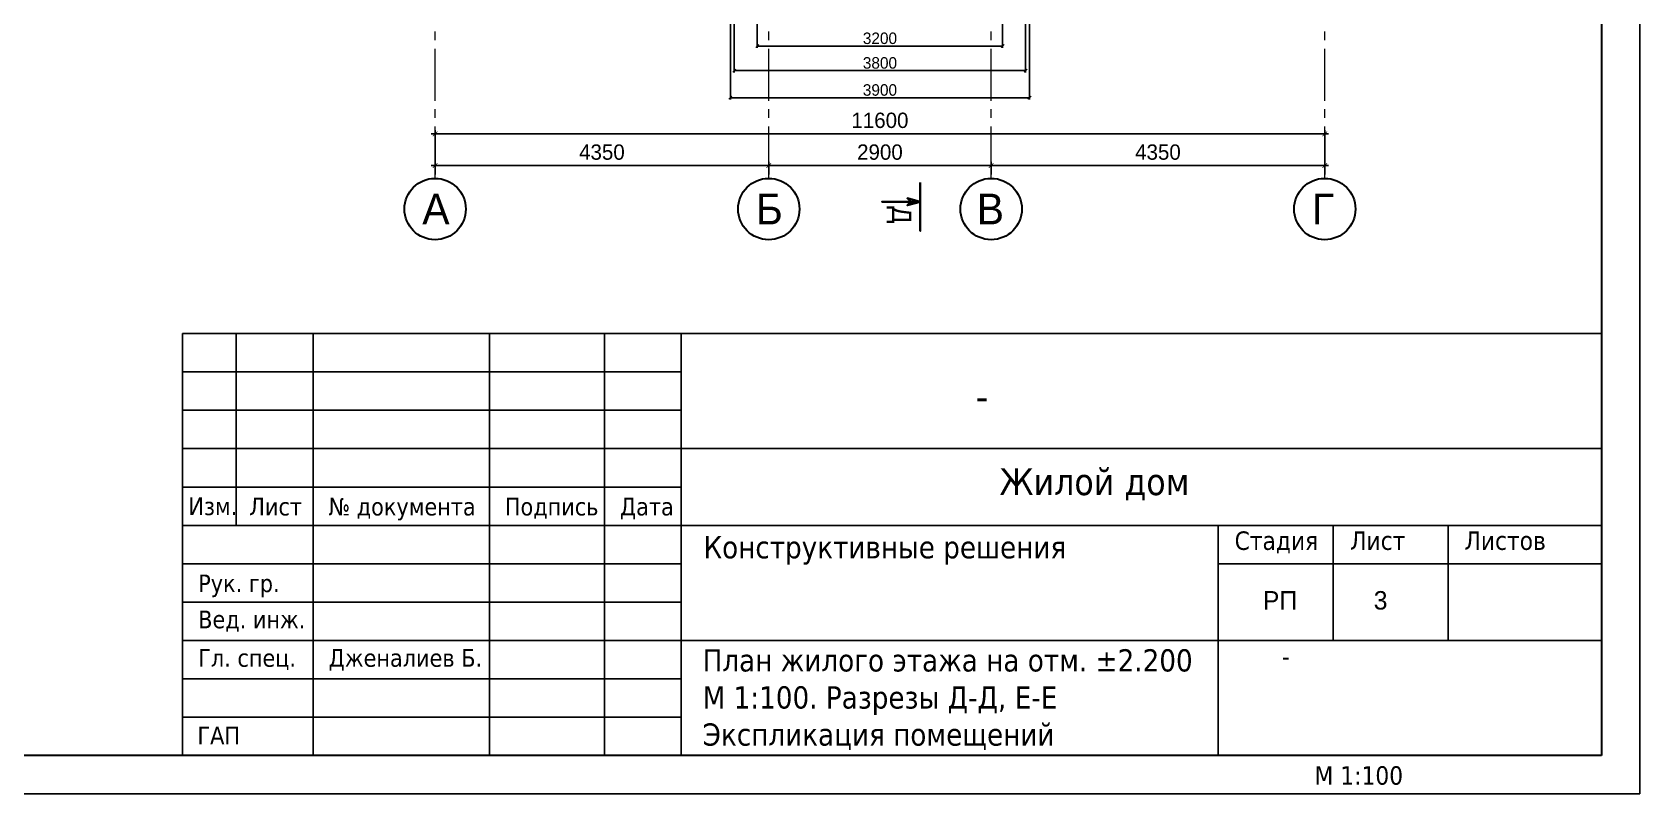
# Model space of a CAD drawing. Header units: millimetres. Extents: x -34189 to 187811, y -74450 to -44144.
# Drawn here: x 121849 to 142811, y -73844 to -63914 of the extents above; entities that cross this region are included whole.
import ezdxf
from ezdxf.enums import TextEntityAlignment as Align

# ---------------------------------------------------------------- set-up
doc = ezdxf.new("R2010")
doc.units = ezdxf.units.MM
doc.linetypes.add('CENTER2', pattern=[1.125, 0.75, -0.125, 0.125, -0.125])
doc.layers.add('ahsap', color=222, linetype='Continuous', lineweight=13)
doc.layers.add('OLCU', color=7, linetype='Continuous', lineweight=13)
for name, color, linetype in [('AKS', 252, 'CENTER2'), ('Надписи', 211, 'Continuous'), ('Штамп', 222, 'Continuous')]:
    doc.layers.add(name, color=color, linetype=linetype)
doc.styles.add('TR', font='tsimplex.shx', dxfattribs={"width": 0.7})
doc.dimstyles.new('ISO-25', dxfattribs={"dimtxt": 100, "dimasz": 2.5, "dimexe": 1.25, "dimexo": 0.625, "dimtad": 1, "dimdec": 0, "dimtxsty": 'Standard', "dimcen": 2.5, "dimadec": 0, "dimazin": 0, "dimtfac": 1, "dimtdec": 0, "dimtmove": 0, "dimatfit": 3, "dimfxl": 0, "dimarcsym": 0})
doc.dimstyles.get("Standard").update_dxf_attribs({"dimtxt": 125, "dimasz": 60, "dimexe": 50, "dimexo": 50, "dimgap": 30, "dimtad": 1, "dimdec": 0, "dimzin": 0, "dimdsep": 46, "dimtxsty": 'TR', "dimblk": 'ARCHTICK', "dimcen": 90, "dimdle": 50, "dimclrt": 256, "dimadec": 0, "dimazin": 0, "dimtfac": 1, "dimtdec": 0, "dimtofl": 0, "dimtmove": 1, "dimatfit": 3, "dimldrblk": 'ARCHTICK', "dimfxl": 0, "dimtolj": 1, "dimtzin": 0, "dimarcsym": 0})

# ---------------------------------------------------------------- blocks, each defined once
blk = doc.blocks.new('_ArchTick')
at = {"color": 0, "linetype": 'ByBlock', "const_width": 0.15}
blk.add_lwpolyline([(-0.5, -0.5), (0.5, 0.5)], dxfattribs=at)
blk = doc.blocks.new('*D196')
at = {"layer": 'DEFPOINTS', "color": 0}
for p in [(138703, -65240), (127103, -65820), (138703, -65820)]:
    blk.add_point(p, dxfattribs=at)
at = {"layer": 'OLCU', "color": 0, "lineweight": -2}
for p, q in [((127103, -65770), (127103, -65190)), ((138703, -65770), (138703, -65190)), ((127053, -65240), (138753, -65240))]:
    blk.add_line(p, q, dxfattribs=at)
at = {"layer": 'OLCU', "color": 0, "lineweight": -2, "xscale": 60, "yscale": 60, "zscale": 60, "rotation": 180}
blk.add_blockref('_ArchTick', (127103, -65240), dxfattribs=at)
at = {"layer": 'OLCU', "color": 0, "lineweight": -2, "xscale": 60, "yscale": 60, "zscale": 60}
blk.add_blockref('_ArchTick', (138703, -65240), dxfattribs=at)
at = {"layer": 'OLCU', "insert": (132903, -65065), "char_height": 200, "attachment_point": 5}
blk.add_mtext('\\A1;11600', dxfattribs=at)
blk = doc.blocks.new('*D245')
at = {"layer": 'DEFPOINTS', "color": 0}
for p in [(127103, -65770), (131453, -65654), (131453, -65770)]:
    blk.add_point(p, dxfattribs=at)
at = {"layer": 'OLCU', "color": 0, "lineweight": -2}
for p, q in [((127103, -65720), (127103, -65604)), ((131453, -65720), (131453, -65604)), ((127053, -65654), (131503, -65654))]:
    blk.add_line(p, q, dxfattribs=at)
at = {"layer": 'OLCU', "color": 0, "lineweight": -2, "xscale": 60, "yscale": 60, "zscale": 60, "rotation": 180}
blk.add_blockref('_ArchTick', (127103, -65654), dxfattribs=at)
at = {"layer": 'OLCU', "color": 0, "lineweight": -2, "xscale": 60, "yscale": 60, "zscale": 60}
blk.add_blockref('_ArchTick', (131453, -65654), dxfattribs=at)
at = {"layer": 'OLCU', "insert": (129278, -65479), "char_height": 200, "attachment_point": 5}
blk.add_mtext('\\A1;4350', dxfattribs=at)
blk = doc.blocks.new('*D246')
at = {"layer": 'DEFPOINTS', "color": 0}
for p in [(131453, -65820), (134353, -65654), (134353, -65820)]:
    blk.add_point(p, dxfattribs=at)
at = {"layer": 'OLCU', "color": 0, "lineweight": -2}
for p, q in [((131453, -65770), (131453, -65604)), ((134353, -65770), (134353, -65604)), ((131403, -65654), (134403, -65654))]:
    blk.add_line(p, q, dxfattribs=at)
at = {"layer": 'OLCU', "color": 0, "lineweight": -2, "xscale": 60, "yscale": 60, "zscale": 60, "rotation": 180}
blk.add_blockref('_ArchTick', (131453, -65654), dxfattribs=at)
at = {"layer": 'OLCU', "color": 0, "lineweight": -2, "xscale": 60, "yscale": 60, "zscale": 60}
blk.add_blockref('_ArchTick', (134353, -65654), dxfattribs=at)
at = {"layer": 'OLCU', "insert": (132903, -65479), "char_height": 200, "attachment_point": 5}
blk.add_mtext('\\A1;2900', dxfattribs=at)
blk = doc.blocks.new('*D247')
at = {"layer": 'DEFPOINTS', "color": 0}
for p in [(134353, -65820), (138703, -65654), (138703, -65820)]:
    blk.add_point(p, dxfattribs=at)
at = {"layer": 'OLCU', "color": 0, "lineweight": -2}
for p, q in [((134353, -65770), (134353, -65604)), ((138703, -65770), (138703, -65604)), ((134303, -65654), (138753, -65654))]:
    blk.add_line(p, q, dxfattribs=at)
at = {"layer": 'OLCU', "color": 0, "lineweight": -2, "xscale": 60, "yscale": 60, "zscale": 60, "rotation": 180}
blk.add_blockref('_ArchTick', (134353, -65654), dxfattribs=at)
at = {"layer": 'OLCU', "color": 0, "lineweight": -2, "xscale": 60, "yscale": 60, "zscale": 60}
blk.add_blockref('_ArchTick', (138703, -65654), dxfattribs=at)
at = {"layer": 'OLCU', "insert": (136528, -65479), "char_height": 200, "attachment_point": 5}
blk.add_mtext('\\A1;4350', dxfattribs=at)
blk = doc.blocks.new('_Oblique')
at = {"color": 0, "linetype": 'ByBlock', "lineweight": -2}
blk.add_line((-0.5, -0.5), (0.5, 0.5), dxfattribs=at)
blk = doc.blocks.new('*D248')
at = {"layer": 'ahsap', "color": 0, "lineweight": -2}
for p, q in [((131303, -62932), (131303, -64120)), ((134503, -62932), (134503, -64120)), ((131303, -64095), (134503, -64095))]:
    blk.add_line(p, q, dxfattribs=at)
at = {"layer": 'DEFPOINTS', "color": 0}
for p in [(131303, -62927), (134503, -62927), (134503, -64095)]:
    blk.add_point(p, dxfattribs=at)
at = {"layer": 'ahsap', "color": 0, "lineweight": -2, "xscale": 40, "yscale": 40, "zscale": 40, "rotation": 180}
blk.add_blockref('_Oblique', (131303, -64095), dxfattribs=at)
at = {"layer": 'ahsap', "color": 0, "lineweight": -2, "xscale": 40, "yscale": 40, "zscale": 40}
blk.add_blockref('_Oblique', (134503, -64095), dxfattribs=at)
at = {"layer": 'ahsap', "color": 0, "insert": (132903, -63995), "char_height": 150, "attachment_point": 5}
blk.add_mtext('3200', dxfattribs=at)
blk = doc.blocks.new('*D249')
at = {"layer": 'ahsap', "color": 0, "lineweight": -2}
for p, q in [((131003, -62932), (131003, -64441)), ((134803, -62932), (134803, -64441)), ((131003, -64416), (134803, -64416))]:
    blk.add_line(p, q, dxfattribs=at)
at = {"layer": 'DEFPOINTS', "color": 0}
for p in [(131003, -62927), (134803, -62927), (134803, -64416)]:
    blk.add_point(p, dxfattribs=at)
at = {"layer": 'ahsap', "color": 0, "lineweight": -2, "xscale": 40, "yscale": 40, "zscale": 40, "rotation": 180}
blk.add_blockref('_Oblique', (131003, -64416), dxfattribs=at)
at = {"layer": 'ahsap', "color": 0, "lineweight": -2, "xscale": 40, "yscale": 40, "zscale": 40}
blk.add_blockref('_Oblique', (134803, -64416), dxfattribs=at)
at = {"layer": 'ahsap', "color": 0, "insert": (132903, -64316), "char_height": 150, "attachment_point": 5}
blk.add_mtext('3800', dxfattribs=at)
blk = doc.blocks.new('*D251')
at = {"layer": 'ahsap', "color": 0, "lineweight": -2}
for p, q in [((130953, -62932), (130953, -64794)), ((134853, -62932), (134853, -64794)), ((130953, -64769), (134853, -64769))]:
    blk.add_line(p, q, dxfattribs=at)
at = {"layer": 'DEFPOINTS', "color": 0}
for p in [(130953, -62927), (134853, -62927), (134853, -64769)]:
    blk.add_point(p, dxfattribs=at)
at = {"layer": 'ahsap', "color": 0, "lineweight": -2, "xscale": 40, "yscale": 40, "zscale": 40, "rotation": 180}
blk.add_blockref('_Oblique', (130953, -64769), dxfattribs=at)
at = {"layer": 'ahsap', "color": 0, "lineweight": -2, "xscale": 40, "yscale": 40, "zscale": 40}
blk.add_blockref('_Oblique', (134853, -64769), dxfattribs=at)
at = {"layer": 'ahsap', "color": 0, "insert": (132903, -64669), "char_height": 150, "attachment_point": 5}
blk.add_mtext('3900', dxfattribs=at)

msp = doc.modelspace()

# ---------------------------------------------------------------- linework, layer by layer
msp.add_line((124511.1, -67843.9), (124511.1, -70343.9))
at = {"lineweight": 30}
for centre in [(127103.2, -66219.9), (131453.2, -66219.9), (134353.2, -66219.9), (138703.2, -66219.9)]:
    msp.add_circle(centre, 400, dxfattribs=at)
at = {"layer": 'ahsap', "color": 1, "lineweight": 35}
msp.add_lwpolyline([(133429.3, -65874.7), (133429.3, -66505), (133429.3, -66124.7), (133429.3, -66124.7), (132929.3, -66124.7), (133429.3, -66124.7), (133260.3, -66079.4), (133429.3, -66124.7), (133260.3, -66169.9), (133305.6, -66124.7), (133260.3, -66079.4)], dxfattribs=at)
at = {"layer": 'AKS', "lineweight": 5, "ltscale": 900}
for p, q in [((127103.2, -65819.9), (127103.2, -46926.9)), ((131453.2, -65819.9), (131453.2, -46926.9)), ((134353.2, -65819.9), (134353.2, -46926.9)), ((138703.2, -65819.9), (138703.2, -46926.9))]:
    msp.add_line(p, q, dxfattribs=at)
at = {"layer": 'Штамп', "color": 0}
for p, q in [((123811.1, -68343.9), (130311.1, -68343.9)), ((123811.1, -68843.9), (130311.1, -68843.9)), ((123811.1, -69343.9), (142311.1, -69343.9)), ((123811.1, -69843.9), (130311.1, -69843.9)), ((123811.1, -70343.9), (142311.1, -70343.9)), ((123811.1, -70843.9), (130311.1, -70843.9)), ((123811.1, -71343.9), (130311.1, -71343.9)), ((123811.1, -71843.9), (142311.1, -71843.9)), ((123811.1, -72343.9), (130311.1, -72343.9)), ((123811.1, -72843.9), (130311.1, -72843.9))]:
    msp.add_line(p, q, dxfattribs=at)
for points in [[(142811.1, -73843.9), (100811.1, -73843.9), (100811.1, -44143.9), (142811.1, -44143.9)], [(123811.1, -73343.9), (125511.1, -73343.9), (125511.1, -67843.9), (123811.1, -67843.9)], [(125511.1, -73343.9), (127811.1, -73343.9), (127811.1, -67843.9), (125511.1, -67843.9)], [(127811.1, -73343.9), (129311.1, -73343.9), (129311.1, -67843.9), (127811.1, -67843.9)], [(129311.1, -73343.9), (130311.1, -73343.9), (130311.1, -67843.9), (129311.1, -67843.9)], [(130311.1, -69343.9), (142311.1, -69343.9), (142311.1, -67843.9), (130311.1, -67843.9)], [(130311.1, -70343.9), (142311.1, -70343.9), (142311.1, -69343.9), (130311.1, -69343.9)], [(130311.1, -71843.9), (137311.1, -71843.9), (137311.1, -70343.9), (130311.1, -70343.9)], [(137311.1, -70843.9), (138811.1, -70843.9), (138811.1, -70343.9), (137311.1, -70343.9)], [(138811.1, -70843.9), (140311.1, -70843.9), (140311.1, -70343.9), (138811.1, -70343.9)], [(140311.1, -70843.9), (142311.1, -70843.9), (142311.1, -70343.9), (140311.1, -70343.9)], [(137311.1, -71843.9), (138811.1, -71843.9), (138811.1, -70843.9), (137311.1, -70843.9)], [(138811.1, -71843.9), (140311.1, -71843.9), (140311.1, -70843.9), (138811.1, -70843.9)], [(140311.1, -71843.9), (142311.1, -71843.9), (142311.1, -70843.9), (140311.1, -70843.9)], [(130311.1, -73343.9), (137311.1, -73343.9), (137311.1, -71843.9), (130311.1, -71843.9)]]:
    msp.add_lwpolyline(points, close=True, dxfattribs=at)
at = {"layer": 'Штамп', "color": 0, "lineweight": 30}
msp.add_lwpolyline([(142311.1, -73343.9), (102811.1, -73343.9), (102811.1, -44643.9), (142311.1, -44643.9)], close=True, dxfattribs=at)

# ---------------------------------------------------------------- texts
at = {"char_height": 400}
for s, insert, attachment_point in [('А', (126935.5, -66019.8), 1), ('Б', (131285.5, -66019.8), 1), ('В', (134521, -66019.8), 3), ('Г', (138535.5, -66019.8), 1)]:
    msp.add_mtext_dynamic_manual_height_columns(s, width=211.974, gutter_width=12.5, heights=[0], dxfattribs=dict(at, insert=insert, attachment_point=attachment_point))
at = {"layer": 'AKS', "color": 1}
msp.add_text('Д', height=250, rotation=270, dxfattribs=at).set_placement((133151.1, -66295.6), align=Align.MIDDLE)
at = {"layer": 'Надписи', "color": 0, "ltscale": 0.5}
for s, height, p in [('РП', 240.85, (137896.4, -71441.7)), ('3', 240.9, (139341.5, -71441.7))]:
    msp.add_text(s, height=height, dxfattribs=at).set_placement(p)
at = {"layer": 'Надписи', "color": 0, "ltscale": 0.5, "attachment_point": 1}
for s, insert, char_height, width in [('{\\fTahoma|b0|i0|c204|p32;-}', (134151.7, -68466.9), 384.402, 4592.665), ('{\\fTahoma|b0|i0|c204|p32;\\W9.5914;   \\W1;Жилой дом}', (130684.7, -69599.4), 350, 11114.942), ('{\\fTahoma|b0|i0|c204|p32;Изм.}', (123885.9, -69979.7), 230, 699.489), ('{\\fTahoma|b0|i0|c204|p32;Лист}', (124680, -69984.7), 230, 716.171), ('{\\fTahoma|b0|i0|c204|p32;№ документа}', (125712.8, -69984.7), 230, 1994.841), ('{\\fTahoma|b0|i0|c204|p32;Подпись}', (128012.8, -69984.7), 230, 1261.74), ('{\\fTahoma|b0|i0|c204|p32;Дата}', (129512.8, -69984.7), 230, 762.824), ('{\\fTahoma|b0|i0|c204|p32;Стадия}', (137527.4, -70422.7), 240.853, 6469.464), ('{\\fTahoma|b0|i0|c204|p32;Лист}', (139033.6, -70422.7), 240.853, 6469.464), ('{\\fTahoma|b0|i0|c204|p32;Листов}', (140524.5, -70422.7), 240.853, 6469.464), ('{\\fTahoma|b0|i0|c204|p32;Конструктивные решения}', (130602.5, -70484.1), 290, 6469.464), ('{\\fTahoma|b0|i0|c204|p32;Рук. гр.}', (124014.1, -70984.7), 230, 1434.854), ('{\\fTahoma|b0|i0|c204|p32;Вед. инж.}', (124014.1, -71455.3), 230, 1434.854), ('{\\fTahoma|b0|i0|c204|p32;Гл. спец.}', (124014.1, -71957.3), 230, 1434.854), ('{\\fTahoma|b0|i0|c204|p32;Дженалиев Б.}', (125714.1, -71957.3), 230, 1997.09), ('{\\fTahoma|b0|i0|c204|p32;План жилого этажа на отм. %%P2.200\\PМ 1:100. Разрезы Д-Д, Е-Е\\PЭкспликация помещений}', (130591.1, -71958.6), 290, 6595.472), ('{\\fTahoma|b0|i0|c204|p32;   -}', (137872.1, -71931.9), 240.853, 4340.302), ('{\\fTahoma|b0|i0|c204|p32;ГАП}', (124004.2, -72966.5), 230, 1444.708), ('{\\fTahoma|b0|i0|c204|p32;М 1:100}', (138569.9, -73483.7), 240.853, 6469.464)]:
    msp.add_mtext(s, dxfattribs=dict(at, insert=insert, char_height=char_height, width=width))

# ---------------------------------------------------------------- dimensions: what is measured, and where the dimension line sits
at = {"layer": 'ahsap', "color": 0}
for base, p1, p2, picture, middle in [((134853.2, -64768.5), (130953.2, -62926.9), (134853.2, -62926.9), '*D251', (132903.2, -64668.5)), ((134803.2, -64415.7), (131003.2, -62926.9), (134803.2, -62926.9), '*D249', (132903.2, -64315.7)), ((134503.2, -64095.4), (131303.2, -62926.9), (134503.2, -62926.9), '*D248', (132903.2, -63995.4))]:
    dim = msp.add_linear_dim(base=base, p1=p1, p2=p2, dimstyle='ISO-25', override={"dimtxt": 150, "dimasz": 40, "dimexe": 25, "dimexo": 5, "dimgap": 25, "dimblk1": 'Oblique', "dimblk2": 'Oblique', "dimsah": 1, "dimfxl": 25}, dxfattribs=at)
    dim.commit()
    dim.dimension.update_dxf_attribs({"geometry": picture, "text_midpoint": middle})
at = {"layer": 'OLCU'}
dim = msp.add_linear_dim(base=(138703.2, -65240.5), p1=(127103.2, -65819.9), p2=(138703.2, -65819.9), dimstyle='Standard', override={"dimtxt": 200, "dimgap": 75, "dimtxsty": 'Standard', "dimtofl": 1, "dimtmove": 0}, dxfattribs=at)
dim.commit()
dim.dimension.update_dxf_attribs({"geometry": '*D196', "text_midpoint": (132903.2, -65240.5), "dimtype": 160})
for base, p1, p2, picture, middle in [((131453.2, -65654.1), (127103.2, -65769.9), (131453.2, -65769.9), '*D245', (129278.2, -65479.1)), ((134353.2, -65654.1), (131453.2, -65819.9), (134353.2, -65819.9), '*D246', (132903.2, -65479.1)), ((138703.2, -65654.1), (134353.2, -65819.9), (138703.2, -65819.9), '*D247', (136528.2, -65479.1))]:
    dim = msp.add_linear_dim(base=base, p1=p1, p2=p2, dimstyle='Standard', override={"dimtxt": 200, "dimgap": 75, "dimtxsty": 'Standard', "dimtofl": 1, "dimtmove": 0}, dxfattribs=at)
    dim.commit()
    dim.dimension.update_dxf_attribs({"geometry": picture, "text_midpoint": middle})

doc.saveas('drawing.dxf')
